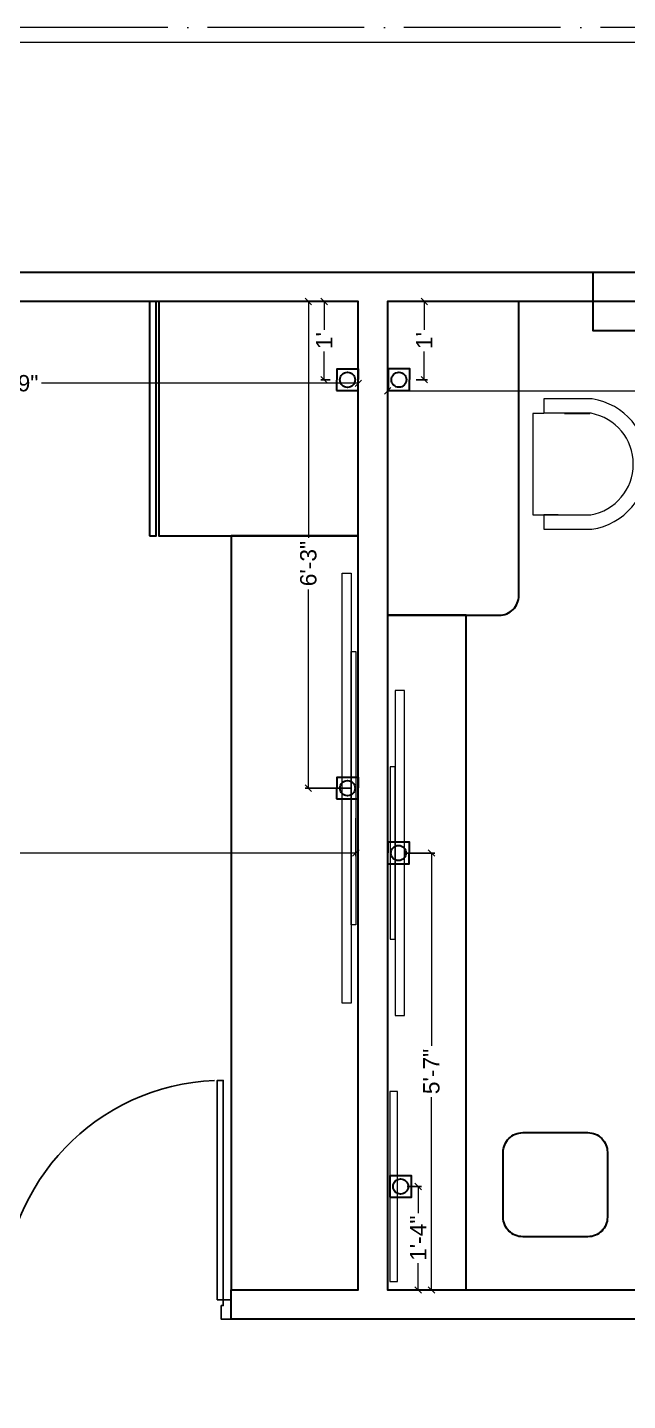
# Model space of a CAD drawing. Header units: millimetres. Extents: x 35877 to 3066687, y -650199 to -40525.
# Drawn here: x 152555.4 to 152647.4, y -178134.7 to -177924.3 of the extents above; entities that cross this region are included whole.
import ezdxf

# ---------------------------------------------------------------- set-up
doc = ezdxf.new("R2010")
doc.units = ezdxf.units.MM
doc.header["$MEASUREMENT"] = 0
doc.header["$PDMODE"] = 35
doc.linetypes.add('ACAD_ISO04W100', pattern=[30, 24, -3, 0, -3])
doc.layers.get('Defpoints').update_dxf_attribs({"color": 220})
doc.layers.add('AR DOOR', color=40, linetype='Continuous')
doc.layers.add('AR ELE-5', color=134, linetype='Continuous')
for name, color, linetype, lineweight in [('COLUMN', 1, 'Continuous', 30), ('dim05', 1, 'Continuous', 13), ('ELEVATION ( SPIRAL STAIR )', 250, 'Continuous', 9), ('FURNITURE', 32, 'Continuous', 9), ('GROUND FLOOR', 7, 'Continuous', 9), ('SECOND FLOOR', 7, 'Continuous', 9), ('SECOND FLOOR  ( PLINE )', 251, 'Continuous', 30), ('wall', 7, 'Continuous', 30), ('XX~SLAB ( BEAM )~ ( DIM )', 7, 'Continuous', 9)]:
    doc.layers.add(name, color=color, linetype=linetype, lineweight=lineweight)
doc.layers.add('XX~SLAB ( PLINE )', color=251, linetype='Continuous', plot=False)
doc.styles.add('Arial', font='arial.ttf')
doc.styles.get("Standard").update_dxf_attribs({"font": 'arial.ttf', "height": 6})
doc.dimstyles.new('ISO-25', dxfattribs={"dimtxt": 2.5, "dimasz": 1, "dimexe": 0.5, "dimexo": 1, "dimtad": 0, "dimdec": 1, "dimlunit": 4, "dimtxsty": 'Standard', "dimblk": 'OBLIQUE', "dimcen": 2.5, "dimclrd": 1, "dimclre": 1, "dimclrt": 5, "dimadec": 0, "dimazin": 0, "dimtfac": 1, "dimtdec": 1, "dimtmove": 0, "dimatfit": 3, "dimfxl": 1, "dimlwd": -1, "dimarcsym": 0})

# ---------------------------------------------------------------- blocks, each defined once
blk = doc.blocks.new('*U19')
for points in [[(-1160, 0), (-1120, 0), (-1120, 30), (-1110, 30), (-1110, 100), (-1160, 100)], [(40, 0), (0, 0), (0, 30), (-10, 30), (-10, 100), (40, 100)], [(0, 0), (0, -1120), (-30, -1120), (-30, 0)]]:
    blk.add_lwpolyline(points, close=True)
at = {"layer": 'AR ELE-5', "linetype": 'ByBlock', "ltscale": 15}
blk.add_arc((1.6, 0.7), 1121.6, 180.03474, 267.62699, dxfattribs=at)
blk = doc.blocks.new('_Oblique')
at = {"layer": 'wall', "color": 0, "lineweight": -2}
blk.add_line((-0.5, -0.5), (0.5, 0.5), dxfattribs=at)
blk = doc.blocks.new('*D517')
at = {"layer": 'Defpoints', "color": 0, "lineweight": 0, "transparency": 16777216}
for p in [(152606.1, -177966.26, -0.13), (152598.45, -178040.85), (152606.1, -178040.85, -0.13)]:
    blk.add_point(p, dxfattribs=at)
at = {"layer": 'dim05', "color": 1, "linetype": 'Continuous', "lineweight": -2, "transparency": 16777216}
for p, q in [((152605.1, -177966.26), (152597.95, -177966.26)), ((152605.1, -178040.85), (152597.95, -178040.85))]:
    blk.add_line(p, q, dxfattribs=at)
at = {"layer": 'dim05', "color": 1, "linetype": 'Continuous', "transparency": 16777216}
for p, q in [((152598.45, -177966.26), (152598.45, -178002.47)), ((152598.45, -178040.85), (152598.45, -178010.38))]:
    blk.add_line(p, q, dxfattribs=at)
at = {"layer": 'dim05', "color": 1, "transparency": 16777216}
for p, rotation in [((152598.45, -177966.26), 90), ((152598.45, -178040.85), 270)]:
    blk.add_blockref('_Oblique', p, dxfattribs=dict(at, rotation=rotation))
at = {"layer": 'dim05', "color": 5, "lineweight": 25, "transparency": 16777216, "insert": (152598.45, -178006.43), "char_height": 2.5, "attachment_point": 5, "rotation": 90, "style": 'Arial'}
blk.add_mtext('6\'-3"', dxfattribs=at)
blk = doc.blocks.new('*D580')
at = {"layer": 'Defpoints', "color": 0, "lineweight": 0, "transparency": 16777216}
for p in [(152606.1, -177966.26, -0.13), (152600.87, -177978.26), (152602.78, -177978.26, -0.13)]:
    blk.add_point(p, dxfattribs=at)
at = {"layer": 'dim05', "color": 1, "linetype": 'Continuous', "lineweight": -2, "transparency": 16777216}
for p, q in [((152605.1, -177966.26), (152600.37, -177966.26)), ((152601.78, -177978.26), (152600.37, -177978.26))]:
    blk.add_line(p, q, dxfattribs=at)
at = {"layer": 'dim05', "color": 1, "linetype": 'Continuous', "transparency": 16777216}
for p, q in [((152600.87, -177966.26), (152600.87, -177970.6)), ((152600.87, -177978.26), (152600.87, -177973.92))]:
    blk.add_line(p, q, dxfattribs=at)
at = {"layer": 'dim05', "color": 1, "transparency": 16777216}
for p, rotation in [((152600.87, -177966.26), 90), ((152600.87, -177978.26), 270)]:
    blk.add_blockref('_Oblique', p, dxfattribs=dict(at, rotation=rotation))
at = {"layer": 'dim05', "color": 5, "lineweight": 25, "transparency": 16777216, "insert": (152600.87, -177972.26), "char_height": 2.5, "attachment_point": 5, "rotation": 90, "style": 'Arial'}
blk.add_mtext("1'", dxfattribs=at)
blk = doc.blocks.new('*D581')
at = {"layer": 'Defpoints', "color": 0, "lineweight": 0, "transparency": 16777216}
for p in [(152612.59, -178101.91, -0.13), (152612.59, -178117.76, -0.13), (152615.27, -178117.76)]:
    blk.add_point(p, dxfattribs=at)
at = {"layer": 'dim05', "color": 1, "linetype": 'Continuous', "lineweight": -2, "transparency": 16777216}
for p, q in [((152613.59, -178101.91), (152615.77, -178101.91)), ((152613.59, -178117.76), (152615.77, -178117.76))]:
    blk.add_line(p, q, dxfattribs=at)
at = {"layer": 'dim05', "color": 1, "linetype": 'Continuous', "transparency": 16777216}
for p, q in [((152615.27, -178101.91), (152615.27, -178106)), ((152615.27, -178117.76), (152615.27, -178113.66))]:
    blk.add_line(p, q, dxfattribs=at)
at = {"layer": 'dim05', "color": 1, "transparency": 16777216}
for p, rotation in [((152615.27, -178101.91), 90), ((152615.27, -178117.76), 270)]:
    blk.add_blockref('_Oblique', p, dxfattribs=dict(at, rotation=rotation))
at = {"layer": 'dim05', "color": 5, "lineweight": 25, "transparency": 16777216, "insert": (152615.27, -178109.83), "char_height": 2.5, "attachment_point": 5, "rotation": 90, "style": 'Arial'}
blk.add_mtext('1\'-4"', dxfattribs=at)
blk = doc.blocks.new('*D582')
at = {"layer": 'Defpoints', "color": 0, "lineweight": 0, "transparency": 16777216}
for p in [(152612.26, -178050.8, -0.13), (152613.59, -178117.76), (152617.3, -178117.76)]:
    blk.add_point(p, dxfattribs=at)
at = {"layer": 'dim05', "color": 1, "linetype": 'Continuous', "lineweight": -2, "transparency": 16777216}
for p, q in [((152613.26, -178050.8), (152617.8, -178050.8)), ((152614.59, -178117.76), (152617.8, -178117.76))]:
    blk.add_line(p, q, dxfattribs=at)
at = {"layer": 'dim05', "color": 1, "linetype": 'Continuous', "transparency": 16777216}
for p, q in [((152617.3, -178050.8), (152617.3, -178080.33)), ((152617.3, -178117.76), (152617.3, -178088.22))]:
    blk.add_line(p, q, dxfattribs=at)
at = {"layer": 'dim05', "color": 1, "transparency": 16777216}
for p, rotation in [((152617.3, -178050.8), 90), ((152617.3, -178117.76), 270)]:
    blk.add_blockref('_Oblique', p, dxfattribs=dict(at, rotation=rotation))
at = {"layer": 'dim05', "color": 5, "lineweight": 25, "transparency": 16777216, "insert": (152617.3, -178084.28), "char_height": 2.5, "attachment_point": 5, "rotation": 90, "style": 'Arial'}
blk.add_mtext('5\'-7"', dxfattribs=at)
blk = doc.blocks.new('*D583')
at = {"layer": 'Defpoints', "color": 0, "lineweight": 0, "transparency": 16777216}
for p in [(152613.98, -177966.26, -0.13), (152616.21, -177966.26), (152613.98, -177978.25, -0.13)]:
    blk.add_point(p, dxfattribs=at)
at = {"layer": 'dim05', "color": 1, "linetype": 'Continuous', "lineweight": -2, "transparency": 16777216}
for p, q in [((152614.98, -177966.26), (152616.71, -177966.26)), ((152614.98, -177978.25), (152616.71, -177978.25))]:
    blk.add_line(p, q, dxfattribs=at)
at = {"layer": 'dim05', "color": 1, "linetype": 'Continuous', "transparency": 16777216}
for p, q in [((152616.21, -177966.26), (152616.21, -177970.6)), ((152616.21, -177978.25), (152616.21, -177973.91))]:
    blk.add_line(p, q, dxfattribs=at)
at = {"layer": 'dim05', "color": 1, "transparency": 16777216}
for p, rotation in [((152616.21, -177966.26), 90), ((152616.21, -177978.25), 270)]:
    blk.add_blockref('_Oblique', p, dxfattribs=dict(at, rotation=rotation))
at = {"layer": 'dim05', "color": 5, "lineweight": 25, "transparency": 16777216, "insert": (152616.21, -177972.25), "char_height": 2.5, "attachment_point": 5, "rotation": 90, "style": 'Arial'}
blk.add_mtext("1'", dxfattribs=at)
blk = doc.blocks.new('*D590')
at = {"layer": 'Defpoints', "color": 0, "lineweight": 0, "transparency": 16777216}
for p in [(152485.2, -178044.46, -0.13), (152605.72, -178044.46, -0.13), (152605.72, -178050.8)]:
    blk.add_point(p, dxfattribs=at)
at = {"layer": 'dim05', "color": 1, "linetype": 'Continuous', "lineweight": -2, "transparency": 16777216}
for p, q in [((152485.2, -178045.46), (152485.2, -178051.3)), ((152605.72, -178045.46), (152605.72, -178051.3))]:
    blk.add_line(p, q, dxfattribs=at)
at = {"layer": 'dim05', "color": 1, "linetype": 'Continuous', "transparency": 16777216}
for p, q in [((152485.2, -178050.8), (152540.66, -178050.8)), ((152605.72, -178050.8), (152550.26, -178050.8))]:
    blk.add_line(p, q, dxfattribs=at)
at = {"layer": 'dim05', "color": 1, "transparency": 16777216, "rotation": 180}
blk.add_blockref('_Oblique', (152485.2, -178050.8), dxfattribs=at)
at = {"layer": 'dim05', "color": 1, "transparency": 16777216}
blk.add_blockref('_Oblique', (152605.72, -178050.8), dxfattribs=at)
at = {"layer": 'dim05', "color": 5, "lineweight": 25, "transparency": 16777216, "insert": (152545.46, -178050.8), "char_height": 2.5, "attachment_point": 5, "style": 'Arial'}
blk.add_mtext('10\'-1"', dxfattribs=at)
blk = doc.blocks.new('*D603')
at = {"layer": 'Defpoints', "color": 0, "lineweight": 0, "transparency": 16777216}
for p in [(152610.6, -177975.39, -0.13), (152694.6, -177976.25, -0.13), (152694.6, -177979.94)]:
    blk.add_point(p, dxfattribs=at)
at = {"layer": 'dim05', "color": 1, "linetype": 'Continuous', "lineweight": -2, "transparency": 16777216}
for p, q in [((152610.6, -177976.39), (152610.6, -177980.44)), ((152694.6, -177977.25), (152694.6, -177980.44))]:
    blk.add_line(p, q, dxfattribs=at)
at = {"layer": 'dim05', "color": 1, "linetype": 'Continuous', "transparency": 16777216}
for p, q in [((152610.6, -177979.94), (152650.83, -177979.94)), ((152694.6, -177979.94), (152654.36, -177979.94))]:
    blk.add_line(p, q, dxfattribs=at)
at = {"layer": 'dim05', "color": 1, "transparency": 16777216, "rotation": 180}
blk.add_blockref('_Oblique', (152610.6, -177979.94), dxfattribs=at)
at = {"layer": 'dim05', "color": 1, "transparency": 16777216}
blk.add_blockref('_Oblique', (152694.6, -177979.94), dxfattribs=at)
at = {"layer": 'dim05', "color": 5, "lineweight": 25, "transparency": 16777216, "insert": (152652.6, -177979.94), "char_height": 2.5, "attachment_point": 5, "style": 'Arial'}
blk.add_mtext("7'", dxfattribs=at)
blk = doc.blocks.new('*D605')
at = {"layer": 'Defpoints', "color": 0, "lineweight": 0, "transparency": 16777216}
for p in [(152501.1, -177974.39, -0.13), (152606.1, -177974.39, -0.13), (152606.1, -177978.8)]:
    blk.add_point(p, dxfattribs=at)
at = {"layer": 'dim05', "color": 1, "linetype": 'Continuous', "lineweight": -2, "transparency": 16777216}
for p, q in [((152501.1, -177975.39), (152501.1, -177979.3)), ((152606.1, -177975.39), (152606.1, -177979.3))]:
    blk.add_line(p, q, dxfattribs=at)
at = {"layer": 'dim05', "color": 1, "linetype": 'Continuous', "transparency": 16777216}
for p, q in [((152501.1, -177978.8), (152549.65, -177978.8)), ((152606.1, -177978.8), (152557.55, -177978.8))]:
    blk.add_line(p, q, dxfattribs=at)
at = {"layer": 'dim05', "color": 1, "transparency": 16777216, "rotation": 180}
blk.add_blockref('_Oblique', (152501.1, -177978.8), dxfattribs=at)
at = {"layer": 'dim05', "color": 1, "transparency": 16777216}
blk.add_blockref('_Oblique', (152606.1, -177978.8), dxfattribs=at)
at = {"layer": 'dim05', "color": 5, "lineweight": 25, "transparency": 16777216, "insert": (152553.6, -177978.8), "char_height": 2.5, "attachment_point": 5, "style": 'Arial'}
blk.add_mtext('8\'-9"', dxfattribs=at)

msp = doc.modelspace()

# ---------------------------------------------------------------- linework, layer by layer
at = {"lineweight": 9, "transparency": 33554687, "elevation": -0.126}
for points in [[(152613.181, -178025.877), (152611.734, -178025.877), (152611.734, -178075.713), (152613.181, -178075.713)], [(152611.734, -178037.577), (152610.968, -178037.577), (152610.968, -178064.014), (152611.734, -178064.014)]]:
    msp.add_lwpolyline(points, close=True, dxfattribs=at)
at = {"layer": 'COLUMN', "transparency": 33554687, "elevation": -0.126}
msp.add_lwpolyline([(152642.096, -177961.759), (152651.096, -177961.759), (152651.096, -177970.759), (152642.096, -177970.759)], close=True, dxfattribs=at)
at = {"layer": 'ELEVATION ( SPIRAL STAIR )', "color": 5, "transparency": 33554687, "elevation": -0.126}
msp.add_lwpolyline([(152610.923, -178116.456), (152612.079, -178116.456), (152612.079, -178087.357), (152610.923, -178087.357)], close=True, dxfattribs=at)
at = {"layer": 'FURNITURE', "transparency": 33554687}
for p, q in [((152634.517, -177983.421, -0.126), (152632.832, -177983.412, -0.126)), ((152637.69, -177983.412, -0.126), (152641.598, -177983.412, -0.126))]:
    msp.add_line(p, q, dxfattribs=at)
at = {"layer": 'FURNITURE', "lineweight": 30, "transparency": 33554687, "elevation": -0.126}
for points in [[(152574.092, -178002.177), (152575.11, -178002.177), (152575.11, -177966.259), (152574.092, -177966.259)], [(152606.097, -177966.259), (152575.542, -177966.259), (152575.542, -178002.177), (152606.097, -178002.177)], [(152586.596, -178117.745), (152606.096, -178117.745), (152606.096, -178002.177), (152586.596, -178002.177)], [(152622.643, -178014.344), (152610.596, -178014.344), (152610.596, -178117.759), (152622.643, -178117.759)]]:
    msp.add_lwpolyline(points, close=True, dxfattribs=at)
msp.add_lwpolyline([(152627.69, -178014.349, 0.4142136), (152630.69, -178011.349), (152630.69, -177966.263), (152610.596, -177966.254), (152610.596, -178014.339), (152627.69, -178014.349)], format="xyb", dxfattribs=at)
at = {"layer": 'FURNITURE', "transparency": 33554687, "elevation": -0.126, "flags": 128}
for points in [[(152634.517, -177998.954), (152634.517, -178001.179), (152641.9, -178001.179, 0.8536134), (152641.951, -177981.179), (152634.517, -177981.179), (152634.517, -177983.403)], [(152636.74, -177998.954), (152634.517, -177998.954), (152641.716, -177998.957, 0.8357584), (152641.761, -177983.401), (152636.74, -177983.401), (152634.517, -177983.401)]]:
    msp.add_lwpolyline(points, format="xyb", dxfattribs=at)
at = {"layer": 'FURNITURE', "transparency": 33554687, "elevation": -0.126}
msp.add_lwpolyline([(152632.832, -177983.412), (152632.832, -177998.963), (152634.517, -177998.954)], dxfattribs=at)
at = {"layer": 'FURNITURE', "lineweight": 30, "transparency": 33554687, "elevation": -0.126}
msp.add_lwpolyline([(152631.302, -178093.653), (152641.27, -178093.653, -0.4142136), (152644.27, -178096.653), (152644.27, -178106.609, -0.4142136), (152641.27, -178109.609), (152631.302, -178109.609, -0.4142136), (152628.302, -178106.609), (152628.302, -178096.653, -0.4142136)], format="xyb", close=True, dxfattribs=at)
at = {"layer": 'GROUND FLOOR', "transparency": 33554687}
msp.add_line((152291.846, -177926.509, -0.126), (152787.596, -177926.509, -0.126), dxfattribs=at)
at = {"layer": 'GROUND FLOOR', "color": 1, "linetype": 'ACAD_ISO04W100', "transparency": 33554687, "elevation": -0.126}
msp.add_lwpolyline([(152787.596, -177924.259), (152289.596, -177924.259), (152289.596, -178386.759), (152787.596, -178386.759)], dxfattribs=at)
at = {"layer": 'SECOND FLOOR', "transparency": 33554687}
for p, q in [((152387.096, -177961.759, -0.126), (152787.596, -177961.759, -0.126)), ((152396.096, -177966.259, -0.126), (152606.096, -177966.259, -0.126)), ((152606.096, -177966.259, -0.126), (152606.096, -178117.759, -0.126)), ((152610.596, -177966.259, -0.126), (152778.596, -177966.259, -0.126)), ((152610.596, -178117.759, -0.126), (152610.596, -177966.259, -0.126)), ((152606.096, -178122.259, -0.126), (152610.596, -178122.259, -0.126))]:
    msp.add_line(p, q, dxfattribs=at)
at = {"layer": 'SECOND FLOOR  ( PLINE )', "transparency": 33554687, "elevation": -0.126}
msp.add_lwpolyline([(152606.096, -178122.259), (152586.596, -178122.259), (152586.596, -178117.759), (152606.096, -178117.759), (152606.096, -177966.259), (152537.096, -177966.259), (152537.096, -177961.759), (152682.596, -177961.759), (152682.596, -177966.259), (152610.596, -177966.259), (152610.596, -178117.759), (152652.596, -178117.759), (152652.596, -178122.259), (152610.596, -178122.259)], close=True, dxfattribs=at)
at = {"layer": 'XX~SLAB ( BEAM )~ ( DIM )', "color": 6, "lineweight": 30, "transparency": 33554687, "elevation": -0.126}
for points in [[(152602.769, -177979.918), (152606.088, -177979.918), (152606.105, -177976.608), (152602.786, -177976.608)], [(152610.649, -177979.909), (152613.968, -177979.909), (152613.985, -177976.599), (152610.667, -177976.599)], [(152602.769, -178042.508), (152606.087, -178042.508), (152606.105, -178039.198), (152602.786, -178039.198)], [(152610.588, -178052.45), (152613.906, -178052.45), (152613.924, -178049.14), (152610.605, -178049.14)], [(152610.914, -178103.562), (152614.233, -178103.562), (152614.25, -178100.252), (152610.931, -178100.252)]]:
    msp.add_lwpolyline(points, close=True, dxfattribs=at)
at = {"layer": 'XX~SLAB ( BEAM )~ ( DIM )', "transparency": 33554687, "elevation": -0.126}
for points in [[(152603.627, -178007.887), (152605.024, -178007.887), (152605.024, -178073.819), (152603.627, -178073.819)], [(152605.024, -178019.887), (152605.722, -178019.887), (152605.722, -178061.819), (152605.024, -178061.819)]]:
    msp.add_lwpolyline(points, close=True, dxfattribs=at)
at = {"layer": 'XX~SLAB ( BEAM )~ ( DIM )', "color": 6, "lineweight": 30, "transparency": 33554687}
for centre in [(152604.441, -177978.263, -0.126), (152612.322, -177978.254, -0.126), (152604.441, -178040.853, -0.126), (152612.26, -178050.795, -0.126), (152612.586, -178101.907, -0.126)]:
    msp.add_circle(centre, 1.155, dxfattribs=at)
at = {"layer": 'XX~SLAB ( PLINE )', "transparency": 33554687, "elevation": -0.126}
msp.add_lwpolyline([(152382.596, -177961.759), (152787.596, -177961.759), (152787.596, -178272.259), (152778.596, -178272.259), (152758.792, -178272.259), (152718.454, -178272.259), (152693.096, -178272.259), (152546.096, -178272.259), (152472.853, -178272.259), (152382.596, -178272.259)], close=True, dxfattribs=at)

# ---------------------------------------------------------------- block references
at = {"layer": 'AR DOOR', "linetype": 'ByBlock', "lineweight": -2, "transparency": 33554687, "extrusion": (0, 0, -1), "xscale": 0.02999999999996949, "yscale": 0.02999999999996949, "zscale": -0.02999999999996949, "rotation": 180}
msp.add_blockref('*U19', (-152585.396, -178119.259, 0.126), dxfattribs=at)

# ---------------------------------------------------------------- dimensions: what is measured, and where the dimension line sits
at = {"layer": 'dim05', "color": 27, "lineweight": 25, "true_color": 0x7d5120, "transparency": 33554687}
dim = msp.add_linear_dim(base=(152598.453, -178040.853), p1=(152606.097, -177966.259, -0.126), p2=(152606.096, -178040.853, -0.126), angle=90, dimstyle='ISO-25', override={"dimdec": 0, "dimtxsty": 'Arial'}, dxfattribs=at)
dim.commit()
dim.dimension.update_dxf_attribs({"geometry": '*D517', "text_midpoint": (152598.453, -178006.429), "dimtype": 160})
for base, p1, p2, picture, middle in [((152600.871, -177978.263), (152606.096, -177966.259, -0.126), (152602.778, -177978.263, -0.126), '*D580', (152600.871, -177972.261)), ((152616.21, -177966.255), (152613.977, -177978.254, -0.126), (152613.981, -177966.255, -0.126), '*D583', (152616.21, -177972.254)), ((152617.301, -178117.759), (152612.256, -178050.795, -0.126), (152613.586, -178117.759), '*D582', (152617.301, -178084.277)), ((152615.268, -178117.759), (152612.586, -178101.907, -0.126), (152612.586, -178117.759, -0.126), '*D581', (152615.268, -178109.833))]:
    dim = msp.add_linear_dim(base=base, p1=p1, p2=p2, angle=90, dimstyle='ISO-25', override={"dimdec": 0, "dimtxsty": 'Arial'}, dxfattribs=at)
    dim.commit()
    dim.dimension.update_dxf_attribs({"geometry": picture, "text_midpoint": middle})
for base, p1, p2, picture, middle in [((152606.097, -177978.803), (152501.096, -177974.388, -0.126), (152606.097, -177974.388, -0.126), '*D605', (152553.596, -177978.803)), ((152694.596, -177979.94), (152610.596, -177975.39, -0.126), (152694.596, -177976.253, -0.126), '*D603', (152652.596, -177979.94)), ((152605.722, -178050.797), (152485.203, -178044.457, -0.126), (152605.722, -178044.457, -0.126), '*D590', (152545.463, -178050.797))]:
    dim = msp.add_linear_dim(base=base, p1=p1, p2=p2, dimstyle='ISO-25', override={"dimdec": 0, "dimtxsty": 'Arial'}, dxfattribs=at)
    dim.commit()
    dim.dimension.update_dxf_attribs({"geometry": picture, "text_midpoint": middle})

doc.saveas('drawing.dxf')
